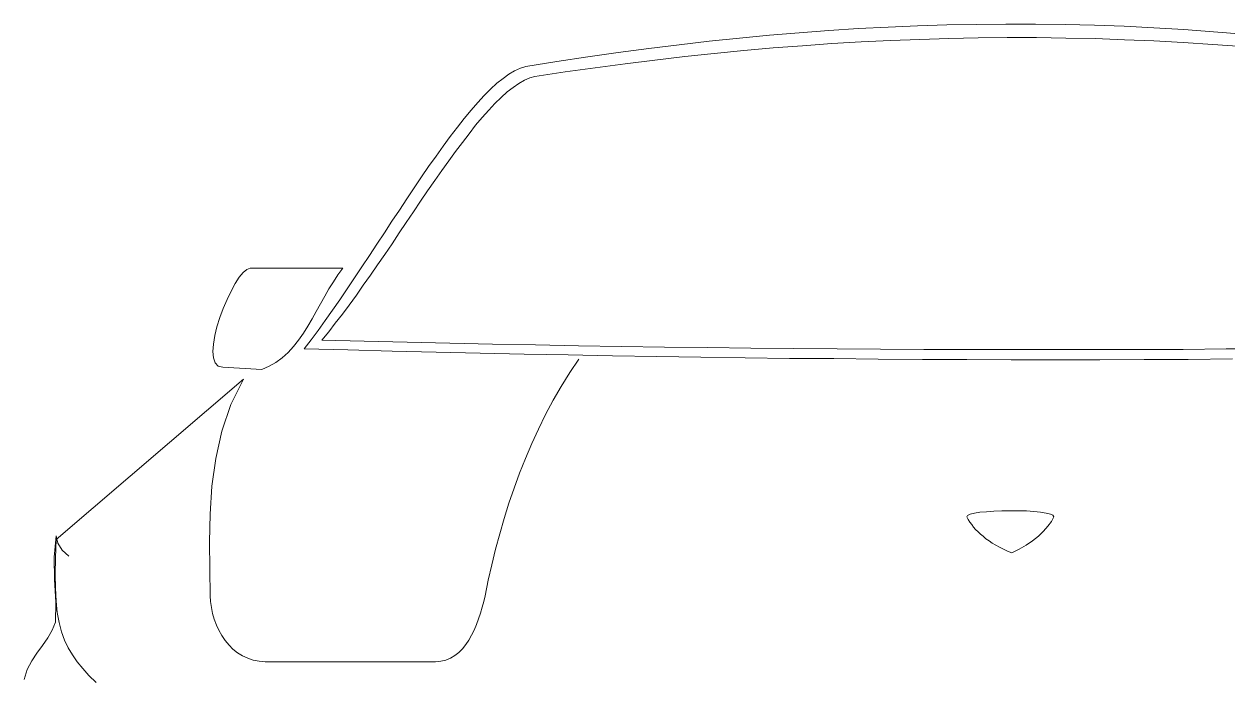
# Model space of a CAD drawing. Header units: millimetres. Extents: x 587797 to 2274247, y 1711 to 439204.
# Drawn here: x 1008866 to 1010694, y 284678 to 285669 of the extents above; entities that cross this region are included whole.
import ezdxf

# ---------------------------------------------------------------- set-up
doc = ezdxf.new("R2010")
doc.units = ezdxf.units.MM
doc.layers.add('finiture', color=7, linetype='Continuous', lineweight=20)

msp = doc.modelspace()

# ---------------------------------------------------------------- linework, layer by layer
at = {"layer": 'finiture'}
for p, q in [((1010042.689, 285655.383, 442.155), (1009997.422, 285651.789, 442.155)), ((1010087.531, 285658.992, 442.155), (1010042.689, 285655.383, 442.155)), ((1010132.798, 285661.798, 442.155), (1010087.531, 285658.992, 442.155)), ((1010177.655, 285664.193, 442.155), (1010132.798, 285661.798, 442.155)), ((1010222.512, 285666.195, 442.155), (1010177.655, 285664.193, 442.155)), ((1010266.96, 285667.409, 442.155), (1010222.512, 285666.195, 442.155)), ((1010311.817, 285668.197, 442.155), (1010266.96, 285667.409, 442.155)), ((1010356.674, 285668.607, 442.155), (1010311.817, 285668.197, 442.155)), ((1010401.516, 285668.607, 442.155), (1010356.674, 285668.607, 442.155)), ((1010446.373, 285668.197, 442.155), (1010401.516, 285668.607, 442.155)), ((1010491.23, 285666.999, 442.155), (1010446.373, 285668.197, 442.155)), ((1010536.087, 285665.407, 442.155), (1010491.23, 285666.999, 442.155)), ((1010581.339, 285662.995, 442.155), (1010536.087, 285665.407, 442.155)), ((1010626.59, 285660.19, 442.155), (1010581.339, 285662.995, 442.155)), ((1010671.857, 285656.99, 442.155), (1010626.59, 285660.19, 442.155)), ((1010717.502, 285653.381, 442.155), (1010671.857, 285656.99, 442.155)), ((1009860.455, 285637.367, 442.155), (1009814.399, 285631.756, 442.155)), ((1009906.116, 285642.569, 442.155), (1009860.455, 285637.367, 442.155)), ((1009951.761, 285647.376, 442.155), (1009906.116, 285642.569, 442.155)), ((1009997.422, 285651.789, 442.155), (1009951.761, 285647.376, 442.155)), ((1010047.89, 285635.76, 442.155), (1010003.033, 285632.56, 442.155)), ((1010092.338, 285638.959, 442.155), (1010047.89, 285635.76, 442.155)), ((1010136.801, 285641.765, 442.155), (1010092.338, 285638.959, 442.155)), ((1010181.248, 285643.766, 442.155), (1010136.801, 285641.765, 442.155)), ((1010225.712, 285645.374, 442.155), (1010181.248, 285643.766, 442.155)), ((1010269.765, 285646.982, 442.155), (1010225.712, 285645.374, 442.155)), ((1010314.228, 285647.77, 442.155), (1010269.765, 285646.982, 442.155)), ((1010358.676, 285648.18, 442.155), (1010314.228, 285647.77, 442.155)), ((1010403.123, 285648.18, 442.155), (1010358.676, 285648.18, 442.155)), ((1010447.571, 285647.376, 442.155), (1010403.123, 285648.18, 442.155)), ((1010492.034, 285646.572, 442.155), (1010447.571, 285647.376, 442.155)), ((1010536.481, 285644.98, 442.155), (1010492.034, 285646.572, 442.155)), ((1010580.945, 285642.978, 442.155), (1010536.481, 285644.98, 442.155)), ((1010625.802, 285640.567, 442.155), (1010580.945, 285642.978, 442.155)), ((1010670.643, 285637.761, 442.155), (1010625.802, 285640.567, 442.155)), ((1010715.5, 285634.562, 442.155), (1010670.643, 285637.761, 442.155)), ((1009721.485, 285618.942, 442.155), (1009674.626, 285611.739, 442.155)), ((1009767.935, 285625.357, 442.155), (1009721.485, 285618.942, 442.155)), ((1009814.399, 285631.756, 442.155), (1009767.935, 285625.357, 442.155)), ((1009868.871, 285619.336, 442.155), (1009823.604, 285614.135, 442.155)), ((1009913.728, 285624.143, 442.155), (1009868.871, 285619.336, 442.155)), ((1009958.57, 285628.557, 442.155), (1009913.728, 285624.143, 442.155)), ((1010003.033, 285632.56, 442.155), (1009958.57, 285628.557, 442.155)), ((1009610.54, 285597.711, 442.155), (1009601.729, 285592.51, 442.155)), ((1009619.351, 285601.715, 442.155), (1009610.54, 285597.711, 442.155)), ((1009627.358, 285604.126, 442.155), (1009619.351, 285601.715, 442.155)), ((1009674.626, 285611.739, 442.155), (1009627.358, 285604.126, 442.155)), ((1009732.692, 285602.519, 442.155), (1009687.031, 285596.119, 442.155)), ((1009778.353, 285608.524, 442.155), (1009732.692, 285602.519, 442.155)), ((1009823.604, 285614.135, 442.155), (1009778.353, 285608.524, 442.155)), ((1009592.919, 285586.095, 442.155), (1009583.714, 285578.892, 442.155)), ((1009601.729, 285592.51, 442.155), (1009592.919, 285586.095, 442.155)), ((1009625.356, 285583.699, 442.155), (1009616.955, 285578.498, 442.155)), ((1009633.379, 285586.899, 442.155), (1009625.356, 285583.699, 442.155)), ((1009641.385, 285589.31, 442.155), (1009633.379, 285586.899, 442.155)), ((1009687.031, 285596.119, 442.155), (1009641.385, 285589.31, 442.155)), ((1009574.099, 285570.081, 442.155), (1009564.485, 285560.073, 442.155)), ((1009583.714, 285578.892, 442.155), (1009574.099, 285570.081, 442.155)), ((1009599.334, 285565.668, 442.155), (1009590.113, 285557.267, 442.155)), ((1009608.144, 285572.477, 442.155), (1009599.334, 285565.668, 442.155)), ((1009616.955, 285578.498, 442.155), (1009608.144, 285572.477, 442.155)), ((1009554.476, 285549.654, 442.155), (1009544.468, 285538.038, 442.155)), ((1009564.485, 285560.073, 442.155), (1009554.476, 285549.654, 442.155)), ((1009580.499, 285548.047, 442.155), (1009571.294, 285538.038, 442.155)), ((1009590.113, 285557.267, 442.155), (1009580.499, 285548.047, 442.155)), ((1009534.05, 285525.224, 442.155), (1009523.631, 285512.016, 442.155)), ((1009544.468, 285538.038, 442.155), (1009534.05, 285525.224, 442.155)), ((1009561.285, 285526.832, 442.155), (1009551.261, 285515.216, 442.155)), ((1009571.294, 285538.038, 442.155), (1009561.285, 285526.832, 442.155)), ((1009523.631, 285512.016, 442.155), (1009512.819, 285497.988, 442.155)), ((1009551.261, 285515.216, 442.155), (1009541.253, 285502.401, 442.155)), ((1009512.819, 285497.988, 442.155), (1009502.006, 285483.566, 442.155)), ((1009531.244, 285489.178, 442.155), (1009520.826, 285475.56, 442.155)), ((1009541.253, 285502.401, 442.155), (1009531.244, 285489.178, 442.155)), ((1009502.006, 285483.566, 442.155), (1009491.194, 285468.357, 442.155)), ((1009520.826, 285475.56, 442.155), (1009510.423, 285461.138, 442.155)), ((1009479.988, 285452.737, 442.155), (1009469.159, 285436.708, 442.155)), ((1009491.194, 285468.357, 442.155), (1009479.988, 285452.737, 442.155)), ((1009510.423, 285461.138, 442.155), (1009500.005, 285446.322, 442.155)), ((1009469.159, 285436.708, 442.155), (1009457.953, 285420.3, 442.155)), ((1009500.005, 285446.322, 442.155), (1009489.192, 285431.112, 442.155)), ((1009457.953, 285420.3, 442.155), (1009446.731, 285403.466, 442.155)), ((1009478.38, 285415.493, 442.155), (1009467.567, 285399.873, 442.155)), ((1009489.192, 285431.112, 442.155), (1009478.38, 285415.493, 442.155)), ((1009446.731, 285403.466, 442.155), (1009435.524, 285386.255, 442.155)), ((1009467.567, 285399.873, 442.155), (1009456.755, 285383.843, 442.155)), ((1009435.524, 285386.255, 442.155), (1009423.908, 285369.437, 442.155)), ((1009456.755, 285383.843, 442.155), (1009445.943, 285367.83, 442.155)), ((1009423.908, 285369.437, 442.155), (1009412.702, 285352.21, 442.155)), ((1009445.943, 285367.83, 442.155), (1009435.13, 285351.816, 442.155)), ((1009412.702, 285352.21, 442.155), (1009401.479, 285334.589, 442.155)), ((1009435.13, 285351.816, 442.155), (1009424.318, 285335.393, 442.155)), ((1009401.479, 285334.589, 442.155), (1009390.273, 285317.361, 442.155)), ((1009424.318, 285335.393, 442.155), (1009413.49, 285319.363, 442.155)), ((1009390.273, 285317.361, 442.155), (1009378.657, 285300.544, 442.155)), ((1009413.49, 285319.363, 442.155), (1009402.283, 285303.349, 442.155)), ((1009198.424, 285291.733, 442.155), (1009192.419, 285284.53, 442.155)), ((1009204.035, 285296.54, 442.155), (1009198.424, 285291.733, 442.155)), ((1009208.842, 285298.148, 442.155), (1009204.035, 285296.54, 442.155)), ((1009349.813, 285298.148, 442.155), (1009208.842, 285298.148, 442.155)), ((1009335.391, 285277.721, 442.155), (1009342.2, 285288.124, 442.155)), ((1009342.2, 285288.124, 442.155), (1009349.813, 285298.148, 442.155)), ((1009378.657, 285300.544, 442.155), (1009367.435, 285283.726, 442.155)), ((1009391.471, 285287.73, 442.155), (1009380.659, 285272.504, 442.155)), ((1009402.283, 285303.349, 442.155), (1009391.471, 285287.73, 442.155)), ((1009186.02, 285274.916, 442.155), (1009179.999, 285263.693, 442.155)), ((1009192.419, 285284.53, 442.155), (1009186.02, 285274.916, 442.155)), ((1009328.598, 285266.909, 442.155), (1009335.391, 285277.721, 442.155)), ((1009367.435, 285283.726, 442.155), (1009356.228, 285266.909, 442.155)), ((1009380.659, 285272.504, 442.155), (1009370.24, 285257.294, 442.155)), ((1009173.994, 285250.879, 442.155), (1009167.989, 285237.261, 442.155)), ((1009179.999, 285263.693, 442.155), (1009173.994, 285250.879, 442.155)), ((1009315.768, 285244.48, 442.155), (1009322.183, 285255.687, 442.155)), ((1009322.183, 285255.687, 442.155), (1009328.598, 285266.909, 442.155)), ((1009345.006, 285250.485, 442.155), (1009334.194, 285234.456, 442.155)), ((1009356.228, 285266.909, 442.155), (1009345.006, 285250.485, 442.155)), ((1009370.24, 285257.294, 442.155), (1009359.428, 285242.478, 442.155)), ((1009167.989, 285237.261, 442.155), (1009162.787, 285223.643, 442.155)), ((1009302.954, 285221.642, 442.155), (1009309.369, 285232.864, 442.155)), ((1009309.369, 285232.864, 442.155), (1009315.768, 285244.48, 442.155)), ((1009334.194, 285234.456, 442.155), (1009322.987, 285219.246, 442.155)), ((1009359.428, 285242.478, 442.155), (1009349.009, 285228.451, 442.155)), ((1009162.787, 285223.643, 442.155), (1009158.374, 285209.631, 442.155)), ((1009296.555, 285210.435, 442.155), (1009302.954, 285221.642, 442.155)), ((1009322.987, 285219.246, 442.155), (1009312.175, 285204.02, 442.155)), ((1009338.197, 285214.833, 442.155), (1009328.188, 285201.625, 442.155)), ((1009349.009, 285228.451, 442.155), (1009338.197, 285214.833, 442.155)), ((1009155.174, 285196.014, 442.155), (1009153.173, 285183.199, 442.155)), ((1009158.374, 285209.631, 442.155), (1009155.174, 285196.014, 442.155)), ((1009282.527, 285189.205, 442.155), (1009289.746, 285199.623, 442.155)), ((1009289.746, 285199.623, 442.155), (1009296.555, 285210.435, 442.155)), ((1009312.175, 285204.02, 442.155), (1009301.362, 285189.599, 442.155)), ((1009328.188, 285201.625, 442.155), (1009317.77, 285189.205, 442.155)), ((1009153.173, 285183.199, 442.155), (1009152.369, 285171.977, 442.155)), ((1009266.514, 285170.385, 442.155), (1009274.93, 285179.59, 442.155)), ((1009274.93, 285179.59, 442.155), (1009282.527, 285189.205, 442.155)), ((1009301.362, 285189.599, 442.155), (1009290.944, 285175.996, 442.155)), ((1009317.77, 285189.205, 442.155), (1009382.25, 285187.597, 442.155)), ((1009382.25, 285187.597, 442.155), (1009447.141, 285186.005, 442.155)), ((1009447.141, 285186.005, 442.155), (1009512.015, 285184.397, 442.155)), ((1009512.015, 285184.397, 442.155), (1009576.905, 285183.199, 442.155)), ((1009576.905, 285183.199, 442.155), (1009642.189, 285182.002, 442.155)), ((1009642.189, 285182.002, 442.155), (1009707.458, 285180.788, 442.155)), ((1009707.458, 285180.788, 442.155), (1009772.742, 285179.59, 442.155)), ((1009772.742, 285179.59, 442.155), (1009838.026, 285178.786, 442.155)), ((1009838.026, 285178.786, 442.155), (1009903.704, 285177.998, 442.155)), ((1009903.704, 285177.998, 442.155), (1009968.988, 285177.194, 442.155)), ((1009968.988, 285177.194, 442.155), (1010034.666, 285176.39, 442.155)), ((1009152.369, 285171.977, 442.155), (1009153.173, 285162.378, 442.155)), ((1009153.173, 285162.378, 442.155), (1009155.568, 285154.766, 442.155)), ((1009248.089, 285155.16, 442.155), (1009257.703, 285162.378, 442.155)), ((1009257.703, 285162.378, 442.155), (1009266.514, 285170.385, 442.155)), ((1009290.944, 285175.996, 442.155), (1009357.426, 285174.389, 442.155)), ((1009357.426, 285174.389, 442.155), (1009424.318, 285172.387, 442.155)), ((1009424.318, 285172.387, 442.155), (1009491.194, 285170.779, 442.155)), ((1009491.194, 285170.779, 442.155), (1009558.07, 285169.582, 442.155)), ((1009558.07, 285169.582, 442.155), (1009624.962, 285167.974, 442.155)), ((1009624.962, 285167.974, 442.155), (1009691.838, 285166.776, 442.155)), ((1009691.838, 285166.776, 442.155), (1009759.124, 285165.578, 442.155)), ((1009707.867, 285160.377, 442.155), (1009694.249, 285139.95, 442.155)), ((1009759.124, 285165.578, 442.155), (1009826.41, 285164.38, 442.155)), ((1009826.41, 285164.38, 442.155), (1009893.302, 285163.576, 442.155)), ((1009893.302, 285163.576, 442.155), (1009960.587, 285162.378, 442.155)), ((1009960.587, 285162.378, 442.155), (1010027.858, 285161.575, 442.155)), ((1010027.858, 285161.575, 442.155), (1010095.143, 285161.165, 442.155)), ((1010034.666, 285176.39, 442.155), (1010100.36, 285175.996, 442.155)), ((1010095.143, 285161.165, 442.155), (1010162.429, 285160.377, 442.155)), ((1010100.36, 285175.996, 442.155), (1010166.039, 285175.587, 442.155)), ((1010162.429, 285160.377, 442.155), (1010229.715, 285159.967, 442.155)), ((1010166.039, 285175.587, 442.155), (1010231.717, 285175.193, 442.155)), ((1010229.715, 285159.967, 442.155), (1010297.395, 285159.967, 442.155)), ((1010231.717, 285175.193, 442.155), (1010297.395, 285174.783, 442.155)), ((1010297.395, 285174.783, 442.155), (1010363.073, 285174.783, 442.155)), ((1010297.395, 285159.967, 442.155), (1010364.665, 285159.573, 442.155)), ((1010363.073, 285174.783, 442.155), (1010428.751, 285174.783, 442.155)), ((1010364.665, 285159.573, 442.155), (1010431.951, 285159.573, 442.155)), ((1010428.751, 285174.783, 442.155), (1010494.43, 285174.783, 442.155)), ((1010431.951, 285159.573, 442.155), (1010499.237, 285159.573, 442.155)), ((1010494.43, 285174.783, 442.155), (1010560.108, 285175.193, 442.155)), ((1010499.237, 285159.573, 442.155), (1010566.523, 285159.967, 442.155)), ((1010560.108, 285175.193, 442.155), (1010625.802, 285175.193, 442.155)), ((1010566.523, 285159.967, 442.155), (1010633.399, 285159.967, 442.155)), ((1010625.802, 285175.193, 442.155), (1010691.07, 285175.996, 442.155)), ((1010633.399, 285159.967, 442.155), (1010700.685, 285160.771, 442.155)), ((1010691.07, 285175.996, 442.155), (1010756.764, 285176.39, 442.155)), ((1009155.568, 285154.766, 442.155), (1009160.376, 285149.958, 442.155)), ((1009160.376, 285149.958, 442.155), (1009167.185, 285147.957, 442.155)), ((1009167.185, 285147.957, 442.155), (1009226.464, 285144.757, 442.155)), ((1009226.464, 285144.757, 442.155), (1009237.67, 285149.549, 442.155)), ((1009237.67, 285149.549, 442.155), (1009248.089, 285155.16, 442.155)), ((1008914.48, 284886.82, 442.155), (1009198.834, 285129.926, 442.155)), ((1009179.605, 285091.483, 442.155), (1009198.834, 285129.926, 442.155)), ((1009694.249, 285139.95, 442.155), (1009681.026, 285119.113, 442.155)), ((1009681.026, 285119.113, 442.155), (1009669.015, 285097.898, 442.155)), ((1009165.987, 285051.039, 442.155), (1009179.605, 285091.483, 442.155)), ((1009669.015, 285097.898, 442.155), (1009657.399, 285076.258, 442.155)), ((1009657.399, 285076.258, 442.155), (1009646.587, 285054.239, 442.155)), ((1009156.782, 285009.776, 442.155), (1009165.987, 285051.039, 442.155)), ((1009646.587, 285054.239, 442.155), (1009636.578, 285032.204, 442.155)), ((1009636.578, 285032.204, 442.155), (1009626.964, 285009.776, 442.155)), ((1009150.761, 284967.724, 442.155), (1009156.782, 285009.776, 442.155)), ((1009626.964, 285009.776, 442.155), (1009618.153, 284987.347, 442.155)), ((1009618.153, 284987.347, 442.155), (1009609.736, 284964.524, 442.155)), ((1009147.971, 284925.278, 442.155), (1009150.761, 284967.724, 442.155)), ((1009609.736, 284964.524, 442.155), (1009601.729, 284941.702, 442.155)), ((1009601.729, 284941.702, 442.155), (1009594.526, 284918.469, 442.155)), ((1009147.168, 284883.226, 442.155), (1009147.971, 284925.278, 442.155)), ((1010298.199, 284923.276, 442.155), (1010297.395, 284921.275, 442.155)), ((1010297.395, 284921.275, 442.155), (1010299.397, 284917.271, 442.155)), ((1010302.202, 284925.278, 442.155), (1010298.199, 284923.276, 442.155)), ((1010308.617, 284926.87, 442.155), (1010302.202, 284925.278, 442.155)), ((1010317.018, 284928.084, 442.155), (1010308.617, 284926.87, 442.155)), ((1010327.042, 284928.888, 442.155), (1010317.018, 284928.084, 442.155)), ((1010338.249, 284929.676, 442.155), (1010327.042, 284928.888, 442.155)), ((1010350.259, 284930.085, 442.155), (1010338.249, 284929.676, 442.155)), ((1010363.073, 284930.479, 442.155), (1010350.259, 284930.085, 442.155)), ((1010375.478, 284930.479, 442.155), (1010363.073, 284930.479, 442.155)), ((1010387.898, 284930.085, 442.155), (1010375.478, 284930.479, 442.155)), ((1010399.104, 284929.282, 442.155), (1010387.898, 284930.085, 442.155)), ((1010409.128, 284928.478, 442.155), (1010399.104, 284929.282, 442.155)), ((1010417.529, 284926.87, 442.155), (1010409.128, 284928.478, 442.155)), ((1010424.338, 284925.278, 442.155), (1010417.529, 284926.87, 442.155)), ((1010427.948, 284923.67, 442.155), (1010424.338, 284925.278, 442.155)), ((1010425.552, 284914.056, 442.155), (1010429.145, 284921.275, 442.155)), ((1010429.145, 284921.275, 442.155), (1010427.948, 284923.67, 442.155)), ((1009594.526, 284918.469, 442.155), (1009588.111, 284895.237, 442.155)), ((1010299.397, 284917.271, 442.155), (1010301.808, 284913.268, 442.155)), ((1010301.808, 284913.268, 442.155), (1010304.614, 284909.659, 442.155)), ((1010304.614, 284909.659, 442.155), (1010307.419, 284905.655, 442.155)), ((1010307.419, 284905.655, 442.155), (1010310.619, 284902.046, 442.155)), ((1010413.526, 284899.24, 442.155), (1010420.335, 284906.853, 442.155)), ((1010420.335, 284906.853, 442.155), (1010425.552, 284914.056, 442.155)), ((1008914.48, 284892.431, 442.155), (1008911.265, 284859.994, 442.155)), ((1008914.48, 284886.82, 442.155), (1008913.267, 284859.19, 442.155)), ((1008916.876, 284881.225, 442.155), (1008914.48, 284892.431, 442.155)), ((1009588.111, 284895.237, 442.155), (1009581.712, 284872.004, 442.155)), ((1010310.619, 284902.046, 442.155), (1010314.228, 284898.436, 442.155)), ((1010314.228, 284898.436, 442.155), (1010317.822, 284894.843, 442.155)), ((1010317.822, 284894.843, 442.155), (1010321.825, 284891.627, 442.155)), ((1010321.825, 284891.627, 442.155), (1010326.239, 284888.034, 442.155)), ((1010326.239, 284888.034, 442.155), (1010331.046, 284884.818, 442.155)), ((1010331.046, 284884.818, 442.155), (1010335.853, 284881.225, 442.155)), ((1010387.094, 284878.419, 442.155), (1010397.102, 284884.818, 442.155)), ((1010397.102, 284884.818, 442.155), (1010405.913, 284892.037, 442.155)), ((1010405.913, 284892.037, 442.155), (1010413.526, 284899.24, 442.155)), ((1008923.291, 284870.806, 442.155), (1008916.876, 284881.225, 442.155)), ((1008933.694, 284861.602, 442.155), (1008923.291, 284870.806, 442.155)), ((1009147.562, 284841.979, 442.155), (1009147.168, 284883.226, 442.155)), ((1009581.712, 284872.004, 442.155), (1009576.101, 284848.378, 442.155)), ((1010335.853, 284881.225, 442.155), (1010341.054, 284878.419, 442.155)), ((1010341.054, 284878.419, 442.155), (1010346.665, 284875.22, 442.155)), ((1010346.665, 284875.22, 442.155), (1010352.671, 284872.004, 442.155)), ((1010352.671, 284872.004, 442.155), (1010359.07, 284869.199, 442.155)), ((1010359.07, 284869.199, 442.155), (1010365.469, 284866.409, 442.155)), ((1010365.469, 284866.409, 442.155), (1010376.675, 284872.004, 442.155)), ((1010376.675, 284872.004, 442.155), (1010387.094, 284878.419, 442.155)), ((1008911.265, 284859.994, 442.155), (1008912.069, 284825.949, 442.155)), ((1008913.267, 284859.19, 442.155), (1008912.873, 284834.366, 442.155)), ((1009576.101, 284848.378, 442.155), (1009570.49, 284825.145, 442.155)), ((1008912.873, 284834.366, 442.155), (1008913.267, 284812.741, 442.155)), ((1009148.365, 284801.519, 442.155), (1009147.562, 284841.979, 442.155)), ((1008912.069, 284825.949, 442.155), (1008913.677, 284791.904, 442.155)), ((1008913.267, 284812.741, 442.155), (1008914.48, 284793.118, 442.155)), ((1009570.49, 284825.145, 442.155), (1009565.683, 284801.519, 442.155)), ((1009148.759, 284792.708, 442.155), (1009148.365, 284801.519, 442.155)), ((1009565.683, 284801.519, 442.155), (1009563.681, 284792.708, 442.155)), ((1008913.677, 284791.904, 442.155), (1008913.267, 284761.469, 442.155)), ((1008914.48, 284793.118, 442.155), (1008916.072, 284775.891, 442.155)), ((1008916.072, 284775.891, 442.155), (1008918.878, 284760.665, 442.155)), ((1009149.973, 284783.503, 442.155), (1009148.759, 284792.708, 442.155)), ((1009151.565, 284774.693, 442.155), (1009149.973, 284783.503, 442.155)), ((1009558.874, 284775.087, 442.155), (1009555.674, 284766.276, 442.155)), ((1009561.285, 284783.897, 442.155), (1009558.874, 284775.087, 442.155)), ((1009563.681, 284792.708, 442.155), (1009561.285, 284783.897, 442.155)), ((1008913.267, 284761.469, 442.155), (1008908.46, 284749.049, 442.155)), ((1008918.878, 284760.665, 442.155), (1008922.487, 284746.653, 442.155)), ((1009154.371, 284765.882, 442.155), (1009151.565, 284774.693, 442.155)), ((1009157.57, 284757.071, 442.155), (1009154.371, 284765.882, 442.155)), ((1009161.18, 284749.049, 442.155), (1009157.57, 284757.071, 442.155)), ((1009552.475, 284757.859, 442.155), (1009549.259, 284749.459, 442.155)), ((1009555.674, 284766.276, 442.155), (1009552.475, 284757.859, 442.155)), ((1008908.46, 284749.049, 442.155), (1008901.651, 284737.448, 442.155)), ((1008922.487, 284746.653, 442.155), (1008926.885, 284734.233, 442.155)), ((1009165.987, 284741.042, 442.155), (1009161.18, 284749.049, 442.155)), ((1009170.794, 284733.429, 442.155), (1009165.987, 284741.042, 442.155)), ((1009545.256, 284741.846, 442.155), (1009540.858, 284734.233, 442.155)), ((1009549.259, 284749.459, 442.155), (1009545.256, 284741.846, 442.155)), ((1008893.644, 284726.226, 442.155), (1008885.243, 284714.61, 442.155)), ((1008901.651, 284737.448, 442.155), (1008893.644, 284726.226, 442.155)), ((1008926.885, 284734.233, 442.155), (1008932.496, 284722.617, 442.155)), ((1008932.496, 284722.617, 442.155), (1008938.911, 284711.804, 442.155)), ((1009176.799, 284726.62, 442.155), (1009170.794, 284733.429, 442.155)), ((1009182.804, 284720.615, 442.155), (1009176.799, 284726.62, 442.155)), ((1009189.613, 284715.02, 442.155), (1009182.804, 284720.615, 442.155)), ((1009531.244, 284721.025, 442.155), (1009525.633, 284715.414, 442.155)), ((1009536.445, 284727.424, 442.155), (1009531.244, 284721.025, 442.155)), ((1009540.858, 284734.233, 442.155), (1009536.445, 284727.424, 442.155)), ((1008877.22, 284702.6, 442.155), (1008870.411, 284689.376, 442.155)), ((1008885.243, 284714.61, 442.155), (1008877.22, 284702.6, 442.155)), ((1008938.911, 284711.804, 442.155), (1008946.114, 284701.402, 442.155)), ((1009197.226, 284710.212, 442.155), (1009189.613, 284715.02, 442.155)), ((1009205.233, 284706.603, 442.155), (1009197.226, 284710.212, 442.155)), ((1009213.65, 284703.797, 442.155), (1009205.233, 284706.603, 442.155)), ((1009222.46, 284702.19, 442.155), (1009213.65, 284703.797, 442.155)), ((1009231.665, 284701.402, 442.155), (1009222.46, 284702.19, 442.155)), ((1009498.397, 284702.19, 442.155), (1009490.39, 284701.402, 442.155)), ((1009506.01, 284703.797, 442.155), (1009498.397, 284702.19, 442.155)), ((1009513.229, 284706.603, 442.155), (1009506.01, 284703.797, 442.155)), ((1009519.628, 284710.606, 442.155), (1009513.229, 284706.603, 442.155)), ((1009525.633, 284715.414, 442.155), (1009519.628, 284710.606, 442.155)), ((1008870.411, 284689.376, 442.155), (1008865.62, 284674.56, 442.155)), ((1008946.114, 284701.402, 442.155), (1008954.924, 284690.983, 442.155)), ((1008954.924, 284690.983, 442.155), (1008964.129, 284680.565, 442.155)), ((1009490.39, 284701.402, 442.155), (1009231.665, 284701.402, 442.155)), ((1008964.129, 284680.565, 442.155), (1008974.942, 284669.753, 442.155))]:
    msp.add_line(p, q, dxfattribs=at)

doc.saveas('drawing.dxf')
